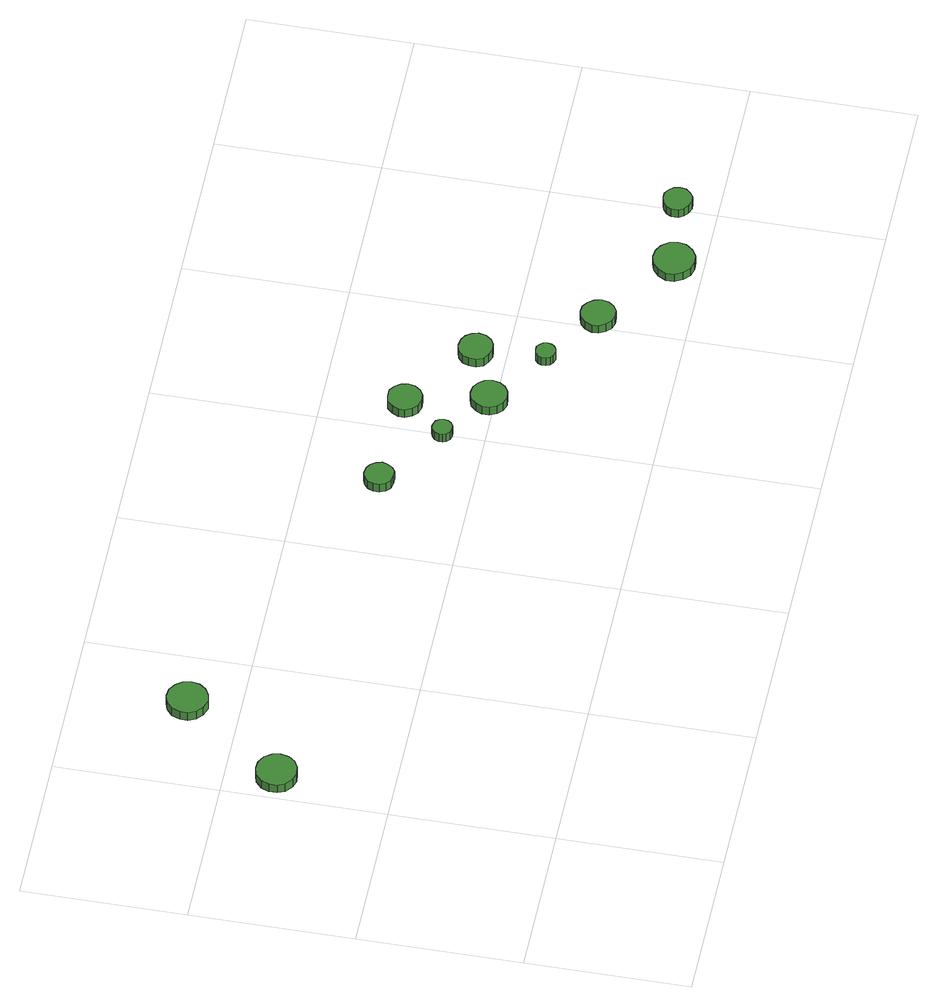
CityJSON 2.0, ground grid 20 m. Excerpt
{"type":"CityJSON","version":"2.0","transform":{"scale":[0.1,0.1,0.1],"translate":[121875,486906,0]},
"CityObjects":{
"tree1":{"type":"SolitaryVegetationObject","attributes":{"function":"something"},"geometry":[{"type":"MultiSurface","lod":"1","boundaries":[[[0,1,2,3,4,5,6,7,8,9,10,11,12,13,14]],[[15,16,17,18,19,20,21,22,23,24,25,26,27,28,29]],[[0,29,28,1]],[[1,28,27,2]],[[2,27,26,3]],[[3,26,25,4]],[[4,25,24,5]],[[5,24,23,6]],[[6,23,22,7]],[[7,22,21,8]],[[8,21,20,9]],[[9,20,19,10]],[[10,19,18,11]],[[11,18,17,12]],[[12,17,16,13]],[[13,16,15,14]],[[14,15,29,0]]]}]},
"tree2":{"type":"SolitaryVegetationObject","attributes":{"function":"something"},"geometry":[{"type":"MultiSurface","lod":"1","boundaries":[[[30,31,32,33,34,35,36,37,38,39,40,41,42,43,44]],[[45,46,47,48,49,50,51,52,53,54,55,56,57,58,59]],[[30,59,58,31]],[[31,58,57,32]],[[32,57,56,33]],[[33,56,55,34]],[[34,55,54,35]],[[35,54,53,36]],[[36,53,52,37]],[[37,52,51,38]],[[38,51,50,39]],[[39,50,49,40]],[[40,49,48,41]],[[41,48,47,42]],[[42,47,46,43]],[[43,46,45,44]],[[44,45,59,30]]]}]},
"tree3":{"type":"SolitaryVegetationObject","attributes":{"function":"something"},"geometry":[{"type":"MultiSurface","lod":"1","boundaries":[[[60,61,62,63,64,65,66,67,68,69,70,71,72,73,74]],[[75,76,77,78,79,80,81,82,83,84,85,86,87,88,89]],[[60,89,88,61]],[[61,88,87,62]],[[62,87,86,63]],[[63,86,85,64]],[[64,85,84,65]],[[65,84,83,66]],[[66,83,82,67]],[[67,82,81,68]],[[68,81,80,69]],[[69,80,79,70]],[[70,79,78,71]],[[71,78,77,72]],[[72,77,76,73]],[[73,76,75,74]],[[74,75,89,60]]]}]},
"tree4":{"type":"SolitaryVegetationObject","attributes":{"function":"something"},"geometry":[{"type":"MultiSurface","lod":"1","boundaries":[[[90,91,92,93,94,95,96,97,98,99,100,101,102,103,104]],[[105,106,107,108,109,110,111,112,113,114,115,116,117,118,119]],[[90,119,118,91]],[[91,118,117,92]],[[92,117,116,93]],[[93,116,115,94]],[[94,115,114,95]],[[95,114,113,96]],[[96,113,112,97]],[[97,112,111,98]],[[98,111,110,99]],[[99,110,109,100]],[[100,109,108,101]],[[101,108,107,102]],[[102,107,106,103]],[[103,106,105,104]],[[104,105,119,90]]]}]},
"tree5":{"type":"SolitaryVegetationObject","attributes":{"function":"something"},"geometry":[{"type":"MultiSurface","lod":"1","boundaries":[[[120,121,122,123,124,125,126,127,128,129,130,131,132,133,134]],[[135,136,137,138,139,140,141,142,143,144,145,146,147,148,149]],[[120,149,148,121]],[[121,148,147,122]],[[122,147,146,123]],[[123,146,145,124]],[[124,145,144,125]],[[125,144,143,126]],[[126,143,142,127]],[[127,142,141,128]],[[128,141,140,129]],[[129,140,139,130]],[[130,139,138,131]],[[131,138,137,132]],[[132,137,136,133]],[[133,136,135,134]],[[134,135,149,120]]]}]},
"tree6":{"type":"SolitaryVegetationObject","attributes":{"function":"something"},"geometry":[{"type":"MultiSurface","lod":"1","boundaries":[[[150,151,152,153,154,155,156,157,158,159,160,161,162,163,164]],[[165,166,167,168,169,170,171,172,173,174,175,176,177,178,179]],[[150,179,178,151]],[[151,178,177,152]],[[152,177,176,153]],[[153,176,175,154]],[[154,175,174,155]],[[155,174,173,156]],[[156,173,172,157]],[[157,172,171,158]],[[158,171,170,159]],[[159,170,169,160]],[[160,169,168,161]],[[161,168,167,162]],[[162,167,166,163]],[[163,166,165,164]],[[164,165,179,150]]]}]},
"tree7":{"type":"SolitaryVegetationObject","attributes":{"function":"something"},"geometry":[{"type":"MultiSurface","lod":"1","boundaries":[[[180,181,182,183,184,185,186,187,188,189,190,191,192,193,194]],[[195,196,197,198,199,200,201,202,203,204,205,206,207,208,209]],[[180,209,208,181]],[[181,208,207,182]],[[182,207,206,183]],[[183,206,205,184]],[[184,205,204,185]],[[185,204,203,186]],[[186,203,202,187]],[[187,202,201,188]],[[188,201,200,189]],[[189,200,199,190]],[[190,199,198,191]],[[191,198,197,192]],[[192,197,196,193]],[[193,196,195,194]],[[194,195,209,180]]]}]},
"tree8":{"type":"SolitaryVegetationObject","attributes":{"function":"something"},"geometry":[{"type":"MultiSurface","lod":"1","boundaries":[[[210,211,212,213,214,215,216,217,218,219,220,221,222,223,224]],[[225,226,227,228,229,230,231,232,233,234,235,236,237,238,239]],[[210,239,238,211]],[[211,238,237,212]],[[212,237,236,213]],[[213,236,235,214]],[[214,235,234,215]],[[215,234,233,216]],[[216,233,232,217]],[[217,232,231,218]],[[218,231,230,219]],[[219,230,229,220]],[[220,229,228,221]],[[221,228,227,222]],[[222,227,226,223]],[[223,226,225,224]],[[224,225,239,210]]]}]},
"tree9":{"type":"SolitaryVegetationObject","attributes":{"function":"something"},"geometry":[{"type":"MultiSurface","lod":"1","boundaries":[[[240,241,242,243,244,245,246,247,248,249,250,251,252,253,254]],[[255,256,257,258,259,260,261,262,263,264,265,266,267,268,269]],[[240,269,268,241]],[[241,268,267,242]],[[242,267,266,243]],[[243,266,265,244]],[[244,265,264,245]],[[245,264,263,246]],[[246,263,262,247]],[[247,262,261,248]],[[248,261,260,249]],[[249,260,259,250]],[[250,259,258,251]],[[251,258,257,252]],[[252,257,256,253]],[[253,256,255,254]],[[254,255,269,240]]]}]},
"tree10":{"type":"SolitaryVegetationObject","attributes":{"function":"something"},"geometry":[{"type":"MultiSurface","lod":"1","boundaries":[[[270,271,272,273,274,275,276,277,278,279,280,281,282,283,284]],[[285,286,287,288,289,290,291,292,293,294,295,296,297,298,299]],[[270,299,298,271]],[[271,298,297,272]],[[272,297,296,273]],[[273,296,295,274]],[[274,295,294,275]],[[275,294,293,276]],[[276,293,292,277]],[[277,292,291,278]],[[278,291,290,279]],[[279,290,289,280]],[[280,289,288,281]],[[281,288,287,282]],[[282,287,286,283]],[[283,286,285,284]],[[284,285,299,270]]]}]},
"tree11":{"type":"SolitaryVegetationObject","attributes":{"function":"something"},"geometry":[{"type":"MultiSurface","lod":"1","boundaries":[[[300,301,302,303,304,305,306,307,308,309,310,311,312,313,314]],[[315,316,317,318,319,320,321,322,323,324,325,326,327,328,329]],[[300,329,328,301]],[[301,328,327,302]],[[302,327,326,303]],[[303,326,325,304]],[[304,325,324,305]],[[305,324,323,306]],[[306,323,322,307]],[[307,322,321,308]],[[308,321,320,309]],[[309,320,319,310]],[[310,319,318,311]],[[311,318,317,312]],[[312,317,316,313]],[[313,316,315,314]],[[314,315,329,300]]]}]}
},
"vertices":[
[59,339,20],[57,349,20],[51,358,20],[42,363,20],[32,364,20],[22,361,20],[14,354,20],[10,344,20],[10,334,20],[14,325,20],[22,318,20],[32,315,20],[42,316,20],[51,321,20],[57,329,20],[57,329,7],[51,321,7],[42,316,7],[32,315,7],[22,318,7],[14,325,7],[10,334,7],[10,344,7],[14,354,7],[22,361,7],[32,364,7],[42,363,7],[51,358,7],[57,349,7],[59,339,7],
[146,462,26],[144,472,26],[138,480,26],[129,486,26],[119,487,26],[109,484,26],[101,477,26],[97,467,26],[97,457,26],[101,448,26],[109,441,26],[119,437,26],[129,439,26],[138,444,26],[144,452,26],[144,452,13],[138,444,13],[129,439,13],[119,437,13],[109,441,13],[101,448,13],[97,457,13],[97,467,13],[101,477,13],[109,484,13],[119,487,13],[129,486,13],[138,480,13],[144,472,13],[146,462,13],
[530,309,24],[528,316,24],[524,322,24],[518,326,24],[510,327,24],[503,325,24],[498,320,24],[495,313,24],[495,306,24],[498,299,24],[503,294,24],[510,292,24],[518,292,24],[524,296,24],[528,302,24],[528,302,11],[524,296,11],[518,292,11],[510,292,11],[503,294,11],[498,299,11],[495,306,11],[495,313,11],[498,320,11],[503,325,11],[510,327,11],[518,326,11],[524,322,11],[528,316,11],[530,309,11],
[611,251,23],[610,256,23],[607,260,23],[603,262,23],[598,263,23],[593,261,23],[589,258,23],[587,253,23],[587,248,23],[589,244,23],[593,240,23],[598,239,23],[603,239,23],[607,242,23],[610,246,23],[610,246,10],[607,242,10],[603,239,10],[598,239,10],[593,240,10],[589,244,10],[587,248,10],[587,253,10],[589,258,10],[593,261,10],[598,263,10],[603,262,10],[607,260,10],[610,256,10],[611,251,10],
[683,207,22],[681,216,22],[676,223,22],[668,228,22],[659,229,22],[650,226,22],[644,220,22],[640,212,22],[640,203,22],[644,194,22],[650,188,22],[659,185,22],[668,186,22],[676,191,22],[681,198,22],[681,198,9],[676,191,9],[668,186,9],[659,185,9],[650,188,9],[644,194,9],[640,203,9],[640,212,9],[644,220,9],[650,226,9],[659,229,9],[668,228,9],[676,223,9],[681,216,9],[683,207,9],
[658,303,23],[656,311,23],[651,318,23],[644,323,23],[635,323,23],[627,321,23],[621,315,23],[617,307,23],[617,299,23],[621,291,23],[627,285,23],[635,282,23],[644,283,23],[651,287,23],[656,294,23],[656,294,10],[651,287,10],[644,283,10],[635,282,10],[627,285,10],[621,291,10],[617,299,10],[617,307,10],[621,315,10],[627,321,10],[635,323,10],[644,323,10],[651,318,10],[656,311,10],[658,303,10],
[753,155,22],[752,160,22],[749,164,22],[745,167,22],[740,167,22],[735,166,22],[731,162,22],[729,158,22],[729,153,22],[731,148,22],[735,145,22],[740,143,22],[745,144,22],[749,146,22],[752,150,22],[752,150,9],[749,146,9],[745,144,9],[740,143,9],[735,145,9],[731,148,9],[729,153,9],[729,158,9],[731,162,9],[735,166,9],[740,167,9],[745,167,9],[749,164,9],[752,160,9],[753,155,9],
[753,237,22],[751,245,22],[746,252,22],[739,256,22],[730,257,22],[722,255,22],[715,249,22],[712,241,22],[712,232,22],[715,224,22],[722,219,22],[730,216,22],[739,217,22],[746,221,22],[751,228,22],[751,228,9],[746,221,9],[739,217,9],[730,216,9],[722,219,9],[715,224,9],[712,232,9],[712,241,9],[715,249,9],[722,255,9],[730,257,9],[739,256,9],[746,252,9],[751,245,9],[753,237,9],
[831,106,23],[829,114,23],[824,121,23],[817,126,23],[808,127,23],[800,124,23],[794,118,23],[790,110,23],[790,102,23],[794,94,23],[800,88,23],[808,85,23],[817,86,23],[824,90,23],[829,97,23],[829,97,10],[824,90,10],[817,86,10],[808,85,10],[800,88,10],[794,94,10],[790,102,10],[790,110,10],[794,118,10],[800,124,10],[808,127,10],[817,126,10],[824,121,10],[829,114,10],[831,106,10],
[937,35,23],[935,45,23],[928,54,23],[919,59,23],[909,60,23],[899,57,23],[891,50,23],[886,40,23],[886,30,23],[891,20,23],[899,13,23],[909,10,23],[919,11,23],[928,16,23],[935,25,23],[935,25,11],[928,16,11],[919,11,11],[909,10,11],[899,13,11],[891,20,11],[886,30,11],[886,40,11],[891,50,11],[899,57,11],[909,60,11],[919,59,11],[928,54,11],[935,45,11],[937,35,11],
[1023,49,22],[1022,56,22],[1017,62,22],[1011,66,22],[1004,66,22],[997,64,22],[991,59,22],[988,53,22],[988,45,22],[991,39,22],[997,34,22],[1004,31,22],[1011,32,22],[1017,36,22],[1022,42,22],[1022,42,9],[1017,36,9],[1011,32,9],[1004,31,9],[997,34,9],[991,39,9],[988,45,9],[988,53,9],[991,59,9],[997,64,9],[1004,66,9],[1011,66,9],[1017,62,9],[1022,56,9],[1023,49,9]
]}
